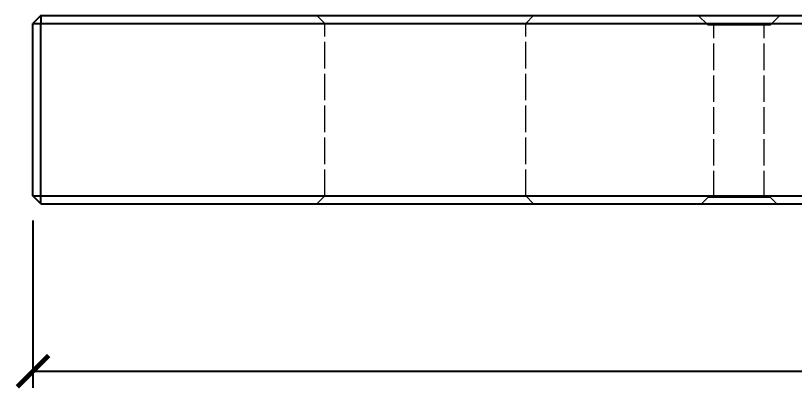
# Model space of a CAD drawing. Header units: millimetres. Extents: x 7 to 422, y 36 to 182.
# Drawn here: x 69.28 to 94.1, y 117.78 to 129.67 of the extents above; entities that cross this region are included whole.
import ezdxf

# ---------------------------------------------------------------- set-up
doc = ezdxf.new("R2010")
doc.units = ezdxf.units.MM
doc.header["$LTSCALE"] = 0.666667
doc.linetypes.add('DASHED', pattern=[1.524, 1.27, -0.254])
for name, color, linetype, lineweight in [('DIMENSIONS', 7, 'CONTINUOUS', 18), ('HIDDEN', 7, 'DASHED', 13), ('VISIBLE', 7, 'CONTINUOUS', 25)]:
    doc.layers.add(name, color=color, linetype=linetype, lineweight=lineweight)
doc.styles.add('CJK', font='Arial Unicode.ttf')
doc.styles.add('OpenSansCondensed-Light', font='OpenSansCondensed-Light.ttf')
doc.dimstyles.new('EZDXF', dxfattribs={"dimtxt": 0.25, "dimasz": 0.175, "dimexe": 0.375, "dimexo": 0.125, "dimgap": 0.1, "dimtad": 1, "dimlfac": 100, "dimzin": 12, "dimdsep": 46, "dimtxsty": 'OpenSansCondensed-Light', "dimblk": 'ARCHTICK', "dimcen": 2.5, "dimazin": 3, "dimtfac": 0.5, "dimtmove": 2, "dimatfit": 3})

# ---------------------------------------------------------------- blocks, each defined once
blk = doc.blocks.new('_ARCHTICK')
at = {"color": 0, "linetype": 'BYBLOCK', "const_width": 0.15}
blk.add_lwpolyline([(-0.5, -0.5), (0.5, 0.5)], dxfattribs=at)

msp = doc.modelspace()

# ---------------------------------------------------------------- linework, layer by layer
at = {"layer": 'HIDDEN'}
for p, q in [((78.88333, 129.66667), (79.13333, 129.41667)), ((85.53333, 129.41667), (85.78333, 129.66667)), ((91.03333, 129.66667), (91.33333, 129.36667)), ((93.33333, 129.36667), (93.63333, 129.66667)), ((79.13333, 123.91667), (79.13333, 129.41667)), ((85.53333, 123.91667), (85.53333, 129.41667)), ((91.53333, 123.86667), (91.53333, 129.36667)), ((93.13333, 123.86667), (93.13333, 129.36667)), ((79.13333, 123.91667), (78.88333, 123.66667)), ((85.78333, 123.66667), (85.53333, 123.91667)), ((91.33333, 123.86667), (91.13333, 123.66667)), ((93.53333, 123.66667), (93.33333, 123.86667))]:
    msp.add_line(p, q, dxfattribs=at)
for points in [[(78.88333, 129.66667), (78.96983, 129.66667), (79.22499, 129.66667), (79.63601, 129.66667), (80.18229, 129.66667), (80.83643, 129.66667), (81.56564, 129.66667), (82.33333, 129.66667), (83.10103, 129.66667), (83.83023, 129.66667), (84.48437, 129.66667), (85.03065, 129.66667), (85.44168, 129.66667), (85.69683, 129.66667), (85.78333, 129.66667)], [(91.03333, 129.66667), (91.06593, 129.66667), (91.16207, 129.66667), (91.31695, 129.66667), (91.5228, 129.66667), (91.76928, 129.66667), (92.04406, 129.66667), (92.33333, 129.66667), (92.62261, 129.66667), (92.89738, 129.66667), (93.14387, 129.66667), (93.34971, 129.66667), (93.50459, 129.66667), (93.60074, 129.66667), (93.63333, 129.66667)], [(85.53333, 129.41667), (85.4531, 129.41667), (85.21643, 129.41667), (84.83519, 129.41667), (84.3285, 129.41667), (83.72176, 129.41667), (83.0454, 129.41667), (82.33333, 129.41667), (81.62127, 129.41667), (80.94491, 129.41667), (80.33817, 129.41667), (79.83147, 129.41667), (79.45023, 129.41667), (79.21356, 129.41667), (79.13333, 129.41667)], [(91.33333, 129.36667), (91.35841, 129.36667), (91.43236, 129.36667), (91.5515, 129.36667), (91.70984, 129.36667), (91.89945, 129.36667), (92.11081, 129.36667), (92.33333, 129.36667), (92.55585, 129.36667), (92.76722, 129.36667), (92.95682, 129.36667), (93.11516, 129.36667), (93.2343, 129.36667), (93.30826, 129.36667), (93.33333, 129.36667)], [(93.13333, 129.36667), (93.11328, 129.36667), (93.05411, 129.36667), (92.9588, 129.36667), (92.83213, 129.36667), (92.68044, 129.36667), (92.51135, 129.36667), (92.33333, 129.36667), (92.15532, 129.36667), (91.98623, 129.36667), (91.83454, 129.36667), (91.70787, 129.36667), (91.61256, 129.36667), (91.55339, 129.36667), (91.53333, 129.36667)], [(85.53333, 123.91667), (85.4531, 123.91667), (85.21643, 123.91667), (84.83519, 123.91667), (84.3285, 123.91667), (83.72176, 123.91667), (83.0454, 123.91667), (82.33333, 123.91667), (81.62127, 123.91667), (80.94491, 123.91667), (80.33817, 123.91667), (79.83147, 123.91667), (79.45023, 123.91667), (79.21356, 123.91667), (79.13333, 123.91667)], [(93.33333, 123.86667), (93.30826, 123.86667), (93.2343, 123.86667), (93.11516, 123.86667), (92.95682, 123.86667), (92.76722, 123.86667), (92.55585, 123.86667), (92.33333, 123.86667), (92.11081, 123.86667), (91.89945, 123.86667), (91.70984, 123.86667), (91.5515, 123.86667), (91.43236, 123.86667), (91.35841, 123.86667), (91.33333, 123.86667)], [(93.13333, 123.86667), (93.11328, 123.86667), (93.05411, 123.86667), (92.9588, 123.86667), (92.83213, 123.86667), (92.68044, 123.86667), (92.51135, 123.86667), (92.33333, 123.86667), (92.15532, 123.86667), (91.98623, 123.86667), (91.83454, 123.86667), (91.70787, 123.86667), (91.61256, 123.86667), (91.55339, 123.86667), (91.53333, 123.86667)], [(85.78333, 123.66667), (85.69683, 123.66667), (85.44168, 123.66667), (85.03065, 123.66667), (84.48437, 123.66667), (83.83023, 123.66667), (83.10103, 123.66667), (82.33333, 123.66667), (81.56564, 123.66667), (80.83643, 123.66667), (80.18229, 123.66667), (79.63601, 123.66667), (79.22499, 123.66667), (78.96983, 123.66667), (78.88333, 123.66667)], [(93.53333, 123.66667), (93.50325, 123.66667), (93.4145, 123.66667), (93.27153, 123.66667), (93.08152, 123.66667), (92.85399, 123.66667), (92.60036, 123.66667), (92.33333, 123.66667), (92.06631, 123.66667), (91.81267, 123.66667), (91.58515, 123.66667), (91.39514, 123.66667), (91.25217, 123.66667), (91.16342, 123.66667), (91.13333, 123.66667)]]:
    msp.add_lwpolyline(points, dxfattribs=at)
at = {"layer": 'VISIBLE'}
for p, q in [((70.08333, 129.66667), (69.83333, 129.41667)), ((70.08333, 129.66667), (70.08333, 129.41667)), ((70.08333, 129.66667), (144.58333, 129.66667)), ((69.83333, 123.91667), (69.83333, 129.41667)), ((69.83333, 129.41667), (70.08333, 129.41667)), ((70.08333, 123.91667), (70.08333, 129.41667)), ((70.08333, 129.41667), (144.58333, 129.41667)), ((69.83333, 123.91667), (70.08333, 123.91667)), ((70.08333, 123.66667), (69.83333, 123.91667)), ((70.08333, 123.66667), (70.08333, 123.91667)), ((70.08333, 123.91667), (144.58333, 123.91667)), ((70.08333, 123.66667), (144.58333, 123.66667))]:
    msp.add_line(p, q, dxfattribs=at)

# ---------------------------------------------------------------- dimensions: what is measured, and where the dimension line sits
at = {"layer": 'DIMENSIONS'}
msp.add_linear_dim(base=(69.83333, 118.33333), p1=(69.83333, 123.66667), p2=(144.83333, 123.66667), dimstyle='EZDXF', override={"dimtxt": 1.733333, "dimasz": 1, "dimexe": 0.533333, "dimexo": 0.533333, "dimgap": 0.666667, "dimdec": 4, "dimlfac": 1, "dimzin": 8, "dimtxsty": 'CJK', "dimclrd": 7, "dimclre": 7, "dimclrt": 7}, dxfattribs=at).render()

doc.saveas('drawing.dxf')
